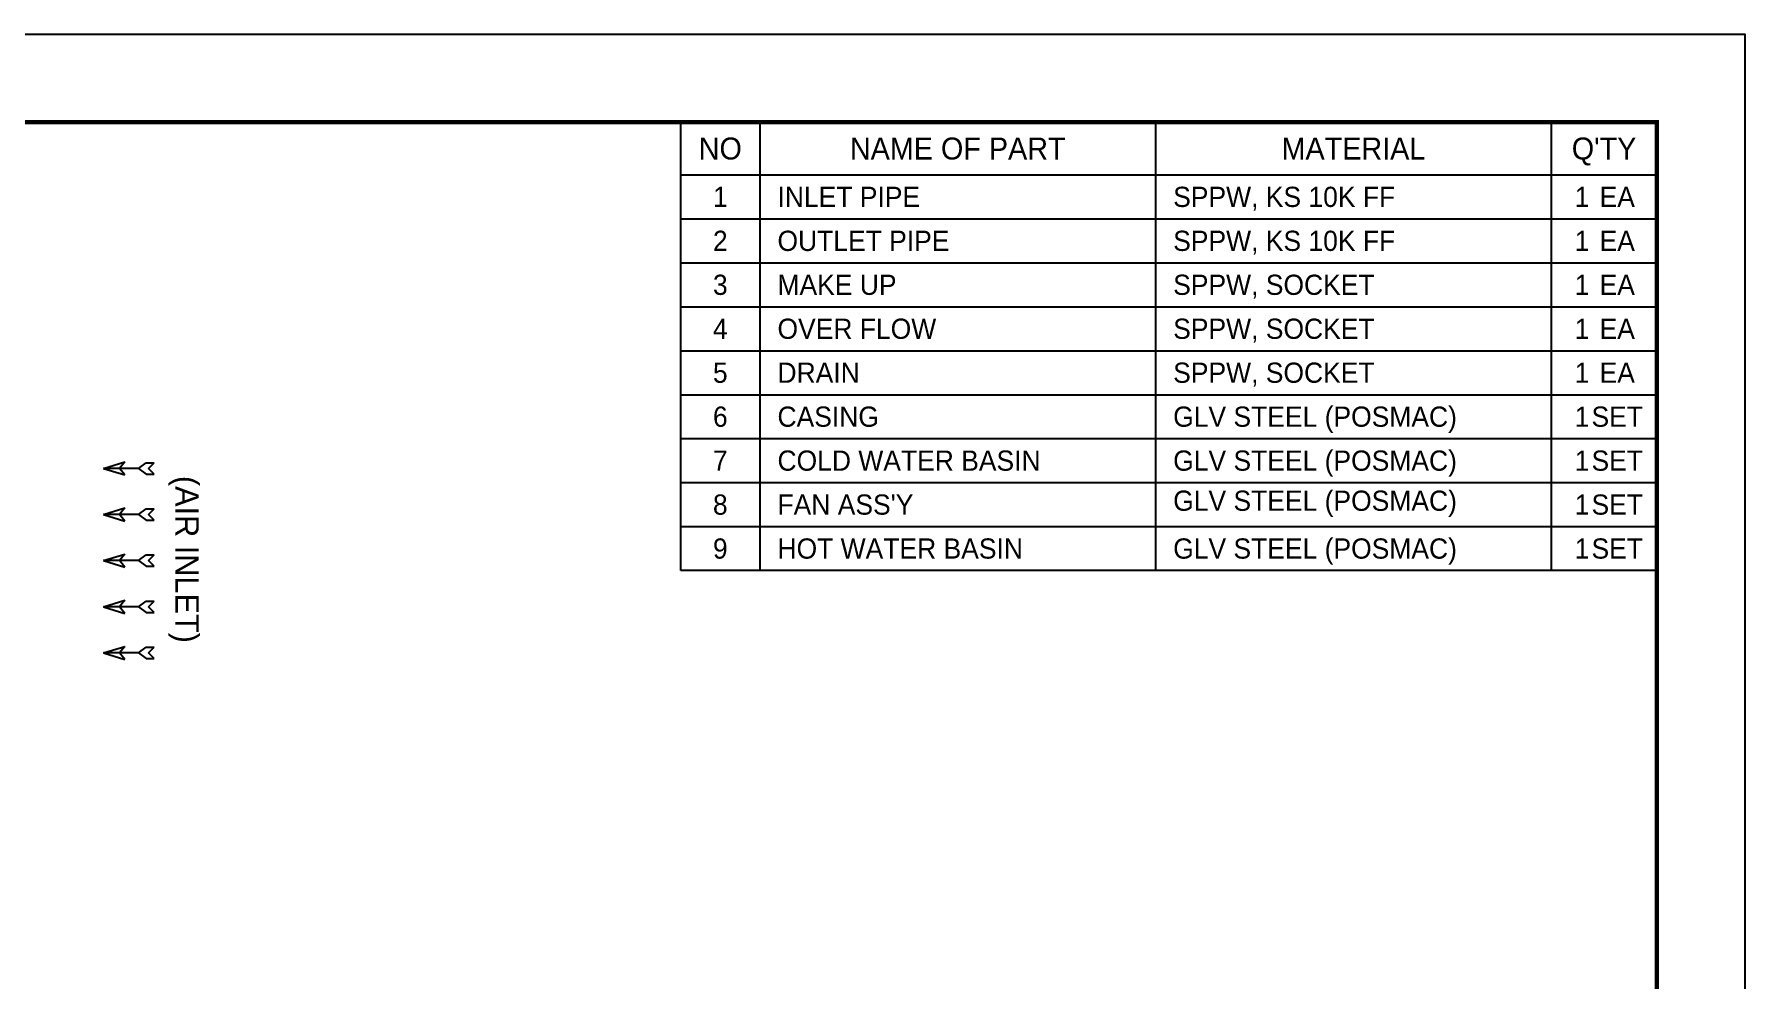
# Model space of a CAD drawing. Header units: millimetres. Extents: x 10706 to 40113, y 7812 to 28607.
# Drawn here: x 26496 to 40113, y 21078 to 28607 of the extents above; entities that cross this region are included whole.
import ezdxf
from ezdxf.enums import TextEntityAlignment as Align

# ---------------------------------------------------------------- set-up
doc = ezdxf.new("R2010")
doc.units = ezdxf.units.MM
for name, color, linetype in [('냉각탑_box', 1, 'Continuous'), ('냉각탑_dim', 1, 'Continuous'), ('냉각탑_form', 1, 'Continuous'), ('냉각탑_text', 3, 'Continuous')]:
    doc.layers.add(name, color=color, linetype=linetype)
doc.styles.add('돋움', font='Dotum.ttf')

# ---------------------------------------------------------------- blocks, each defined once
blk = doc.blocks.new('화살표 IN OUT')
at = {"layer": '냉각탑_dim'}
for p, q in [((-323, 43), (-384, 43)), ((-343, 0), (-384, 43)), ((-384, -43), (-343, 0)), ((-266, 0), (-323, 43)), ((-266, 0), (-323, -43)), ((-266, 0), (0, 0)), ((-163, 50), (-122, 0)), ((0, 0), (-163, 50)), ((-163, -50), (-122, 0)), ((0, 0), (-163, -50)), ((-323, -43), (-384, -43))]:
    blk.add_line(p, q, dxfattribs=at)

msp = doc.modelspace()

# ---------------------------------------------------------------- linework, layer by layer
at = {"layer": 'Defpoints'}
msp.add_lwpolyline([(10705.9, 28607.1), (40113.1, 28607.1), (40113.1, 7812), (10705.9, 7812)], close=True, dxfattribs=at)
at = {"layer": '냉각탑_box'}
for p, q in [((32272.9, 27907), (32272.9, 24337)), ((35422.9, 27907), (35422.9, 24337)), ((38572.9, 27907), (38572.9, 24337)), ((31642.9, 27487), (39412.9, 27487)), ((31642.9, 27137), (39412.9, 27137)), ((31642.9, 26787), (39412.9, 26787)), ((31642.9, 26437), (39412.9, 26437)), ((31642.9, 26087), (39412.9, 26087)), ((31642.9, 25737), (39412.9, 25737)), ((31642.9, 25387), (39412.9, 25387)), ((31642.9, 25037), (39412.9, 25037)), ((31642.9, 24687), (39412.9, 24687))]:
    msp.add_line(p, q, dxfattribs=at)
msp.add_lwpolyline([(31642.9, 24337), (31642.9, 27907), (39412.9, 27907), (39412.9, 24337)], close=True, dxfattribs=at)
at = {"layer": '냉각탑_form', "const_width": 35}
msp.add_lwpolyline([(11406.1, 27907), (11406.1, 8512.2), (39412.9, 8512.2), (39412.9, 27907)], close=True, dxfattribs=at)

# ---------------------------------------------------------------- block references
at = {"layer": '냉각탑_dim', "xscale": -1.04999997375291, "yscale": 1.04999997374806, "zscale": 1.04999997375}
for p in [(27047.1, 25150.5), (27047.1, 24783), (27047.1, 24415.5), (27047.1, 24048), (27047.1, 23680.5)]:
    msp.add_blockref('화살표 IN OUT', p, dxfattribs=at)

# ---------------------------------------------------------------- texts
at = {"layer": '냉각탑_text', "style": '돋움'}
for s, height, p in [('NO', 175, (31957.9, 27697)), ('NAME OF PART', 175, (33847.9, 27697)), ('MATERIAL', 175, (36997.9, 27697)), ("Q'TY", 175, (38992.9, 27697)), ('1', 161, (31957.9, 27312)), ('1', 161, (38817.9, 27312)), ('EA', 161, (39097.9, 27312)), ('2', 161, (31957.9, 26962)), ('1', 161, (38817.9, 26962)), ('EA', 161, (39097.9, 26962)), ('3', 161, (31957.9, 26612)), ('1', 161, (38817.9, 26612)), ('EA', 161, (39097.9, 26612)), ('4', 161, (31957.9, 26262)), ('1', 161, (38817.9, 26262)), ('EA', 161, (39097.9, 26262)), ('5', 161, (31957.9, 25912)), ('1', 161, (38817.9, 25912)), ('EA', 161, (39097.9, 25912)), ('6', 161, (31957.9, 25562)), ('1', 161, (38817.9, 25562)), ('SET', 161, (39097.9, 25562)), ('7', 161, (31957.9, 25212)), ('1', 161, (38817.9, 25212)), ('SET', 161, (39097.9, 25212)), ('8', 161, (31957.9, 24862)), ('1', 161, (38817.9, 24862)), ('SET', 161, (39097.9, 24862)), ('9', 161, (31957.9, 24512)), ('1', 161, (38817.9, 24512)), ('SET', 161, (39097.9, 24512))]:
    msp.add_text(s, height=height, dxfattribs=at).set_placement(p, align=Align.MIDDLE_CENTER)
for s, p in [('INLET PIPE', (32412.9, 27312)), ('SPPW, KS 10K FF', (35562.9, 27312)), ('OUTLET PIPE', (32412.9, 26962)), ('SPPW, KS 10K FF', (35562.9, 26962)), ('MAKE UP', (32412.9, 26612)), ('SPPW, SOCKET', (35562.9, 26612)), ('OVER FLOW', (32412.9, 26262)), ('SPPW, SOCKET', (35562.9, 26262)), ('DRAIN', (32412.9, 25912)), ('SPPW, SOCKET', (35562.9, 25912)), ('CASING', (32412.9, 25562)), ('GLV STEEL (POSMAC)', (35562.9, 25562)), ('COLD WATER BASIN', (32412.9, 25212)), ('GLV STEEL (POSMAC)', (35562.9, 25212)), ("FAN ASS'Y", (32412.9, 24862)), ('GLV STEEL (POSMAC)', (35562.9, 24892.8)), ('HOT WATER BASIN', (32412.9, 24512)), ('GLV STEEL (POSMAC)', (35562.9, 24512))]:
    msp.add_text(s, height=161, dxfattribs=at).set_placement(p, align=Align.MIDDLE_LEFT)
msp.add_text('(AIR INLET)', height=186.667, rotation=270, dxfattribs=at).set_placement((27712.9, 24425.5), align=Align.MIDDLE_CENTER)

doc.saveas('drawing.dxf')
